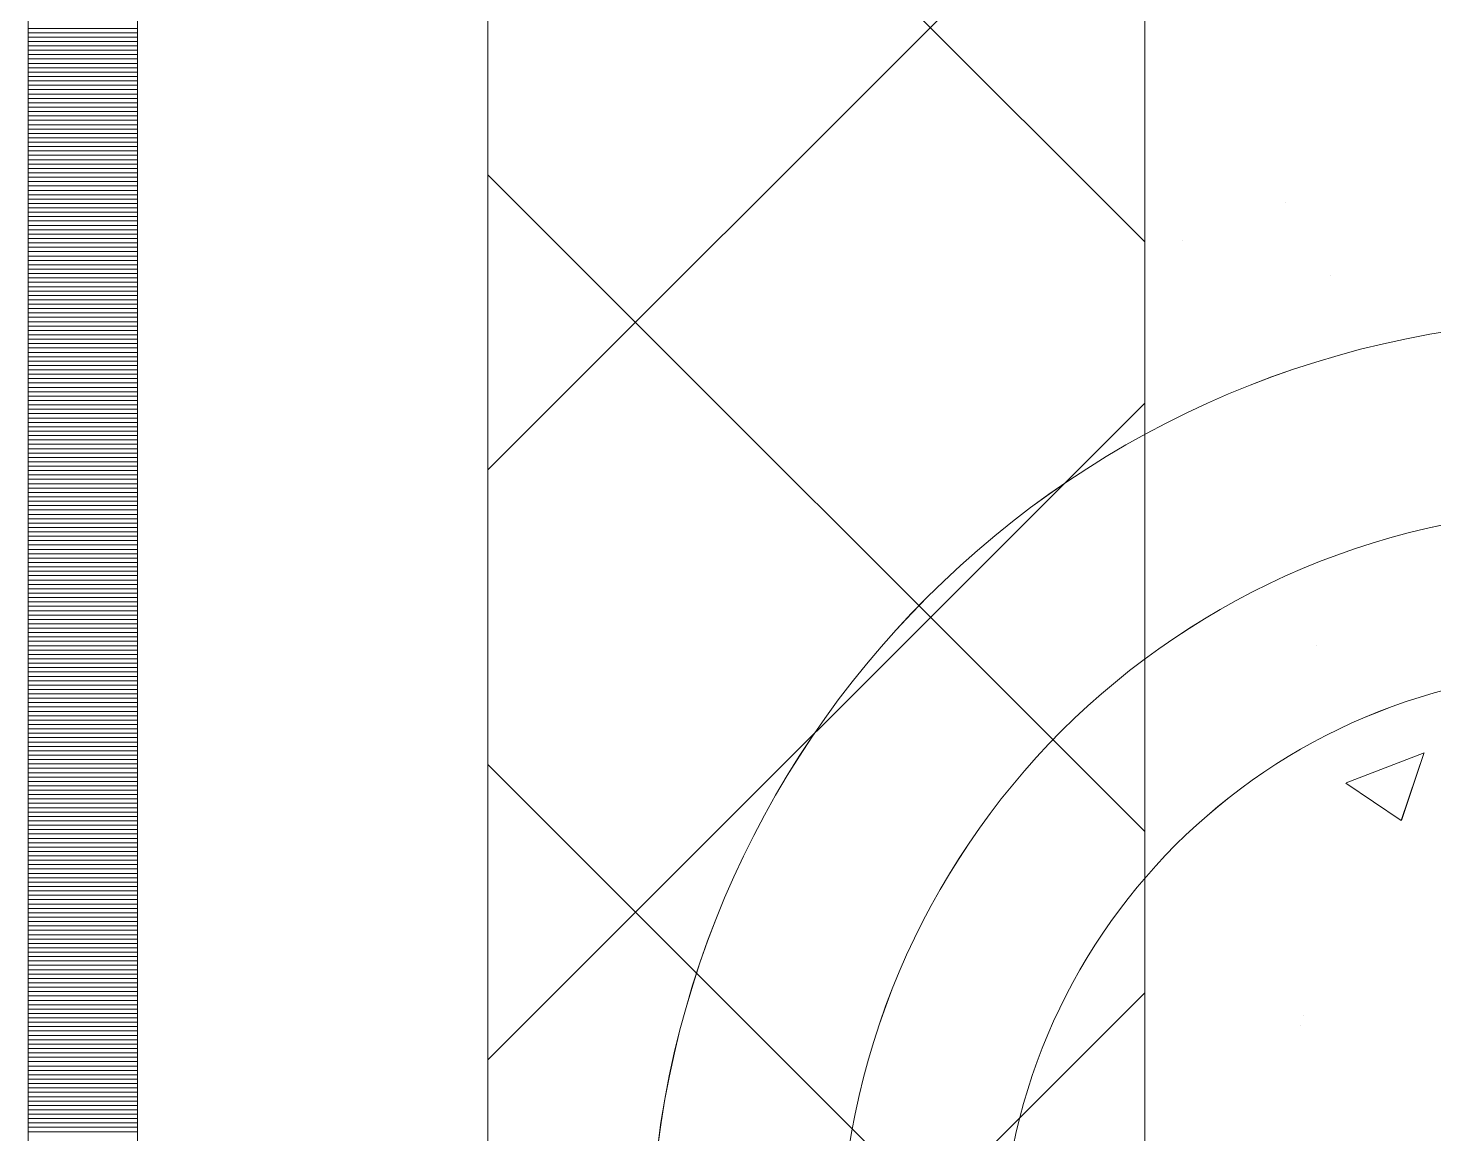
# Model space of a CAD drawing. Header units: millimetres. Extents: x 470010 to 1231400, y -134005 to 421770.
# Drawn here: x 672518.6 to 672839.6, y -58539 to -58286.4 of the extents above; entities that cross this region are included whole.
import ezdxf
from ezdxf.enums import TextEntityAlignment as Align

# ---------------------------------------------------------------- set-up
doc = ezdxf.new("R2010")
doc.units = ezdxf.units.MM
doc.linetypes.add('DASHED', pattern=[19.05, 12.7, -6.35])
doc.layers.get('Defpoints').update_dxf_attribs({"color": 140})
doc.layers.add('АР_Делит', color=120, linetype='Continuous', lineweight=0, plot=False)
for name, color, linetype, lineweight in [('АР_Стены ПЕНОблок', 52, 'Continuous', 20), ('АР_Тонкая', 254, 'Continuous', 5), ('АР_Утеплитель', 31, 'Continuous', 0), ('АР_Штриховка', 8, 'Continuous', 0)]:
    doc.layers.add(name, color=color, linetype=linetype, lineweight=lineweight)
doc.layers.add('РД_Оси_100', color=7, linetype='Continuous', lineweight=0, true_color=0x525252)
doc.styles.add('style1', font='ARIALN.TTF')

# ---------------------------------------------------------------- blocks, each defined once
blk = doc.blocks.new('СОШ_2200_АР_ОСИ_М100_28.05.24')
at = {"layer": 'АР_Делит', "color": 251, "linetype": 'DASHED', "true_color": 0x636466}
blk.add_lwpolyline([(114955, 135155), (114955, -355), (93595.036, -355), (93595.036, 13855), (94145, 13855), (94145, 68320), (66055, 68320), (66055, 13857.73), (83455, 13857.73), (83455, -355), (45245, -355), (45245, 13145), (44695, 13145), (44695, 26755), (45245, 26755), (45245, 68320), (20455, 68320), (20455, 26755), (27955, 26755), (27955, 13145), (-355, 13145), (-355, 100855)], dxfattribs=at)
blk = doc.blocks.new('A$C9108343f')
at = {"layer": 'АР_Делит', "color": 18, "true_color": 0x000000}
for radius in [216.34, 173.04, 136.21]:
    blk.add_circle((7158.34, 41796.92), radius, dxfattribs=at)
at = {"layer": 'АР_Стены ПЕНОблок', "color": 18, "linetype": 'Continuous', "lineweight": 20, "true_color": 0x000000}
blk.add_line((7054.96, 97555), (7054.96, 21355), dxfattribs=at)
at = {"layer": 'АР_Тонкая', "color": 18, "linetype": 'Continuous', "lineweight": 5, "true_color": 0x000000}
for p, q in [((6799.96, 97555), (6799.96, 21355)), ((6824.96, 97555), (6824.96, 21355)), ((6824.96, 21355), (6824.96, 97555)), ((6904.96, 21355), (6904.96, 97555))]:
    blk.add_line(p, q, dxfattribs=at)
at = {"layer": 'АР_Утеплитель', "color": 18, "linetype": 'Continuous', "lineweight": 0, "true_color": 0x000000}
for p, q in [((6904.96, 97555), (6904.96, 21355)), ((7054.96, 21355), (7054.96, 97555))]:
    blk.add_line(p, q, dxfattribs=at)
at = {"layer": 'АР_Штриховка', "color": 18, "linetype": 'Continuous', "lineweight": 0, "true_color": 0x000000}
for p, q in [((7054.96, 42031.02), (6904.96, 42181.02)), ((6904.96, 41978.88), (7054.96, 42128.88)), ((6799.96, 42079.75), (6824.96, 42079.75)), ((6799.96, 42078.75), (6824.96, 42078.75)), ((6799.96, 42077.75), (6824.96, 42077.75)), ((6799.96, 42076.75), (6824.96, 42076.75)), ((6799.96, 42075.75), (6824.96, 42075.75)), ((6799.96, 42074.75), (6824.96, 42074.75)), ((6799.96, 42073.75), (6824.96, 42073.75)), ((6799.96, 42072.75), (6824.96, 42072.75)), ((6799.96, 42071.75), (6824.96, 42071.75)), ((6799.96, 42070.75), (6824.96, 42070.75)), ((6799.96, 42069.75), (6824.96, 42069.75)), ((6799.96, 42068.75), (6824.96, 42068.75)), ((6799.96, 42067.75), (6824.96, 42067.75)), ((6799.96, 42066.75), (6824.96, 42066.75)), ((6799.96, 42065.75), (6824.96, 42065.75)), ((6799.96, 42064.75), (6824.96, 42064.75)), ((6799.96, 42063.75), (6824.96, 42063.75)), ((6799.96, 42062.75), (6824.96, 42062.75)), ((6799.96, 42061.75), (6824.96, 42061.75)), ((6799.96, 42060.75), (6824.96, 42060.75)), ((6799.96, 42059.75), (6824.96, 42059.75)), ((6799.96, 42058.75), (6824.96, 42058.75)), ((6799.96, 42057.75), (6824.96, 42057.75)), ((6799.96, 42056.75), (6824.96, 42056.75)), ((6799.96, 42055.75), (6824.96, 42055.75)), ((6799.96, 42054.75), (6824.96, 42054.75)), ((6799.96, 42053.75), (6824.96, 42053.75)), ((6799.96, 42052.75), (6824.96, 42052.75)), ((6799.96, 42051.75), (6824.96, 42051.75)), ((6799.96, 42050.75), (6824.96, 42050.75)), ((6799.96, 42049.75), (6824.96, 42049.75)), ((6799.96, 42048.75), (6824.96, 42048.75)), ((6799.96, 42047.75), (6824.96, 42047.75)), ((6799.96, 42046.75), (6824.96, 42046.75)), ((6799.96, 42045.75), (6824.96, 42045.75)), ((6799.96, 42044.75), (6824.96, 42044.75)), ((7054.96, 41896.31), (6904.96, 42046.31)), ((6799.96, 42043.75), (6824.96, 42043.75)), ((6799.96, 42042.75), (6824.96, 42042.75)), ((6799.96, 42041.75), (6824.96, 42041.75)), ((6799.96, 42040.75), (6824.96, 42040.75)), ((6799.96, 42039.75), (6824.96, 42039.75)), ((6799.96, 42038.75), (6824.96, 42038.75)), ((7087.16, 42039.99), (7087.16, 42039.99)), ((6799.96, 42037.75), (6824.96, 42037.75)), ((6799.96, 42036.75), (6824.96, 42036.75)), ((6799.96, 42035.75), (6824.96, 42035.75)), ((6799.96, 42034.75), (6824.96, 42034.75)), ((6799.96, 42033.75), (6824.96, 42033.75)), ((6799.96, 42032.75), (6824.96, 42032.75)), ((6799.96, 42031.75), (6824.96, 42031.75)), ((6799.96, 42030.75), (6824.96, 42030.75)), ((6799.96, 42029.75), (6824.96, 42029.75)), ((6799.96, 42028.75), (6824.96, 42028.75)), ((7063.68, 42031.24), (7063.68, 42031.24)), ((6799.96, 42027.75), (6824.96, 42027.75)), ((6799.96, 42026.75), (6824.96, 42026.75)), ((6799.96, 42025.75), (6824.96, 42025.75)), ((6799.96, 42024.75), (6824.96, 42024.75)), ((6799.96, 42023.75), (6824.96, 42023.75)), ((6799.96, 42022.75), (6824.96, 42022.75)), ((7097.37, 42023.3), (7097.37, 42023.3)), ((6799.96, 42021.75), (6824.96, 42021.75)), ((6799.96, 42020.75), (6824.96, 42020.75)), ((6799.96, 42019.75), (6824.96, 42019.75)), ((6799.96, 42018.75), (6824.96, 42018.75)), ((6799.96, 42017.75), (6824.96, 42017.75)), ((6799.96, 42016.75), (6824.96, 42016.75)), ((6799.96, 42015.75), (6824.96, 42015.75)), ((6799.96, 42014.75), (6824.96, 42014.75)), ((6799.96, 42013.75), (6824.96, 42013.75)), ((6799.96, 42012.75), (6824.96, 42012.75)), ((6799.96, 42011.75), (6824.96, 42011.75)), ((6799.96, 42010.75), (6824.96, 42010.75)), ((6799.96, 42009.75), (6824.96, 42009.75)), ((6799.96, 42008.75), (6824.96, 42008.75)), ((6799.96, 42007.75), (6824.96, 42007.75)), ((6799.96, 42006.75), (6824.96, 42006.75)), ((6799.96, 42005.75), (6824.96, 42005.75)), ((6799.96, 42004.75), (6824.96, 42004.75)), ((6799.96, 42003.75), (6824.96, 42003.75)), ((6799.96, 42002.75), (6824.96, 42002.75)), ((6799.96, 42001.75), (6824.96, 42001.75)), ((6799.96, 42000.75), (6824.96, 42000.75)), ((6799.96, 41999.75), (6824.96, 41999.75)), ((6799.96, 41998.75), (6824.96, 41998.75)), ((6799.96, 41997.75), (6824.96, 41997.75)), ((6799.96, 41996.75), (6824.96, 41996.75)), ((6799.96, 41995.75), (6824.96, 41995.75)), ((6799.96, 41994.75), (6824.96, 41994.75)), ((6799.96, 41993.75), (6824.96, 41993.75)), ((6904.96, 41844.18), (7054.96, 41994.18)), ((6799.96, 41992.75), (6824.96, 41992.75)), ((6799.96, 41991.75), (6824.96, 41991.75)), ((6799.96, 41990.75), (6824.96, 41990.75)), ((6799.96, 41989.75), (6824.96, 41989.75)), ((6799.96, 41988.75), (6824.96, 41988.75)), ((6799.96, 41987.75), (6824.96, 41987.75)), ((6799.96, 41986.75), (6824.96, 41986.75)), ((6799.96, 41985.75), (6824.96, 41985.75)), ((6799.96, 41984.75), (6824.96, 41984.75)), ((6799.96, 41983.75), (6824.96, 41983.75)), ((6799.96, 41982.75), (6824.96, 41982.75)), ((6799.96, 41981.75), (6824.96, 41981.75)), ((6799.96, 41980.75), (6824.96, 41980.75)), ((6799.96, 41979.75), (6824.96, 41979.75)), ((6799.96, 41978.75), (6824.96, 41978.75)), ((6799.96, 41977.75), (6824.96, 41977.75)), ((6799.96, 41976.75), (6824.96, 41976.75)), ((6799.96, 41975.75), (6824.96, 41975.75)), ((6799.96, 41974.75), (6824.96, 41974.75)), ((6799.96, 41973.75), (6824.96, 41973.75)), ((6799.96, 41972.75), (6824.96, 41972.75)), ((6799.96, 41971.75), (6824.96, 41971.75)), ((6799.96, 41970.75), (6824.96, 41970.75)), ((6799.96, 41969.75), (6824.96, 41969.75)), ((6799.96, 41968.75), (6824.96, 41968.75)), ((6799.96, 41967.75), (6824.96, 41967.75)), ((6799.96, 41966.75), (6824.96, 41966.75)), ((6799.96, 41965.75), (6824.96, 41965.75)), ((6799.96, 41964.75), (6824.96, 41964.75)), ((6799.96, 41963.75), (6824.96, 41963.75)), ((6799.96, 41962.75), (6824.96, 41962.75)), ((6799.96, 41961.75), (6824.96, 41961.75)), ((6799.96, 41960.75), (6824.96, 41960.75)), ((6799.96, 41959.75), (6824.96, 41959.75)), ((6799.96, 41958.75), (6824.96, 41958.75)), ((6799.96, 41957.75), (6824.96, 41957.75)), ((6799.96, 41956.75), (6824.96, 41956.75)), ((6799.96, 41955.75), (6824.96, 41955.75)), ((6799.96, 41954.75), (6824.96, 41954.75)), ((6799.96, 41953.75), (6824.96, 41953.75)), ((6799.96, 41952.75), (6824.96, 41952.75)), ((6799.96, 41951.75), (6824.96, 41951.75)), ((6799.96, 41950.75), (6824.96, 41950.75)), ((6799.96, 41949.75), (6824.96, 41949.75)), ((6799.96, 41948.75), (6824.96, 41948.75)), ((6799.96, 41947.75), (6824.96, 41947.75)), ((6799.96, 41946.75), (6824.96, 41946.75)), ((6799.96, 41945.75), (6824.96, 41945.75)), ((6799.96, 41944.75), (6824.96, 41944.75)), ((6799.96, 41943.75), (6824.96, 41943.75)), ((6799.96, 41942.75), (6824.96, 41942.75)), ((6799.96, 41941.75), (6824.96, 41941.75)), ((6799.96, 41940.75), (6824.96, 41940.75)), ((6799.96, 41939.75), (6824.96, 41939.75)), ((6799.96, 41938.75), (6824.96, 41938.75)), ((7094.28, 41938.74), (7094.28, 41938.74)), ((6799.96, 41937.75), (6824.96, 41937.75)), ((6799.96, 41936.75), (6824.96, 41936.75)), ((6799.96, 41935.75), (6824.96, 41935.75)), ((6799.96, 41934.75), (6824.96, 41934.75)), ((6799.96, 41933.75), (6824.96, 41933.75)), ((6799.96, 41932.75), (6824.96, 41932.75)), ((6799.96, 41931.75), (6824.96, 41931.75)), ((6799.96, 41930.75), (6824.96, 41930.75)), ((6799.96, 41929.75), (6824.96, 41929.75)), ((6799.96, 41928.75), (6824.96, 41928.75)), ((6799.96, 41927.75), (6824.96, 41927.75)), ((6799.96, 41926.75), (6824.96, 41926.75)), ((6799.96, 41925.75), (6824.96, 41925.75)), ((6799.96, 41924.75), (6824.96, 41924.75)), ((6799.96, 41923.75), (6824.96, 41923.75)), ((6799.96, 41922.75), (6824.96, 41922.75)), ((6799.96, 41921.75), (6824.96, 41921.75)), ((6799.96, 41920.75), (6824.96, 41920.75)), ((6799.96, 41919.75), (6824.96, 41919.75)), ((6799.96, 41918.75), (6824.96, 41918.75)), ((6799.96, 41917.75), (6824.96, 41917.75)), ((6799.96, 41916.75), (6824.96, 41916.75)), ((6799.96, 41915.75), (6824.96, 41915.75)), ((6799.96, 41914.75), (6824.96, 41914.75)), ((6799.96, 41913.75), (6824.96, 41913.75)), ((6799.96, 41912.75), (6824.96, 41912.75)), ((7100.99, 41907.46), (7118.77, 41914.29)), ((7113.57, 41898.8), (7118.72, 41914.15)), ((6799.96, 41911.75), (6824.96, 41911.75)), ((6799.96, 41910.75), (6824.96, 41910.75)), ((6799.96, 41909.75), (6824.96, 41909.75)), ((7054.96, 41761.61), (6904.96, 41911.61)), ((6799.96, 41908.75), (6824.96, 41908.75)), ((6799.96, 41907.75), (6824.96, 41907.75)), ((6799.96, 41906.75), (6824.96, 41906.75)), ((7100.93, 41907.33), (7113.56, 41898.81)), ((6799.96, 41905.75), (6824.96, 41905.75)), ((6799.96, 41904.75), (6824.96, 41904.75)), ((6799.96, 41903.75), (6824.96, 41903.75)), ((6799.96, 41902.75), (6824.96, 41902.75)), ((6799.96, 41901.75), (6824.96, 41901.75)), ((6799.96, 41900.75), (6824.96, 41900.75)), ((6799.96, 41899.75), (6824.96, 41899.75)), ((6799.96, 41898.75), (6824.96, 41898.75)), ((6799.96, 41897.75), (6824.96, 41897.75)), ((6799.96, 41896.75), (6824.96, 41896.75)), ((6799.96, 41895.75), (6824.96, 41895.75)), ((6799.96, 41894.75), (6824.96, 41894.75)), ((6799.96, 41893.75), (6824.96, 41893.75)), ((6799.96, 41892.75), (6824.96, 41892.75)), ((6799.96, 41891.75), (6824.96, 41891.75)), ((6799.96, 41890.75), (6824.96, 41890.75)), ((6799.96, 41889.75), (6824.96, 41889.75)), ((6799.96, 41888.75), (6824.96, 41888.75)), ((6799.96, 41887.75), (6824.96, 41887.75)), ((6799.96, 41886.75), (6824.96, 41886.75)), ((6799.96, 41885.75), (6824.96, 41885.75)), ((6799.96, 41884.75), (6824.96, 41884.75)), ((6799.96, 41883.75), (6824.96, 41883.75)), ((6799.96, 41882.75), (6824.96, 41882.75)), ((6799.96, 41881.75), (6824.96, 41881.75)), ((6799.96, 41880.75), (6824.96, 41880.75)), ((6799.96, 41879.75), (6824.96, 41879.75)), ((6799.96, 41878.75), (6824.96, 41878.75)), ((6799.96, 41877.75), (6824.96, 41877.75)), ((6799.96, 41876.75), (6824.96, 41876.75)), ((6799.96, 41875.75), (6824.96, 41875.75)), ((6799.96, 41874.75), (6824.96, 41874.75)), ((6799.96, 41873.75), (6824.96, 41873.75)), ((6799.96, 41872.75), (6824.96, 41872.75)), ((6799.96, 41871.75), (6824.96, 41871.75)), ((6799.96, 41870.75), (6824.96, 41870.75)), ((6799.96, 41869.75), (6824.96, 41869.75)), ((6799.96, 41868.75), (6824.96, 41868.75)), ((6799.96, 41867.75), (6824.96, 41867.75)), ((6799.96, 41866.75), (6824.96, 41866.75)), ((6799.96, 41865.75), (6824.96, 41865.75)), ((6799.96, 41864.75), (6824.96, 41864.75)), ((6799.96, 41863.75), (6824.96, 41863.75)), ((6799.96, 41862.75), (6824.96, 41862.75)), ((6799.96, 41861.75), (6824.96, 41861.75)), ((6799.96, 41860.75), (6824.96, 41860.75)), ((6799.96, 41859.75), (6824.96, 41859.75)), ((6799.96, 41858.75), (6824.96, 41858.75)), ((6904.96, 41709.47), (7054.96, 41859.47)), ((6799.96, 41857.75), (6824.96, 41857.75)), ((6799.96, 41856.75), (6824.96, 41856.75)), ((6799.96, 41855.75), (6824.96, 41855.75)), ((6799.96, 41854.75), (6824.96, 41854.75)), ((6799.96, 41853.75), (6824.96, 41853.75)), ((6799.96, 41852.75), (6824.96, 41852.75)), ((6799.96, 41851.75), (6824.96, 41851.75)), ((7090.46, 41852), (7090.46, 41852)), ((7091.19, 41854.19), (7091.19, 41854.19)), ((6799.96, 41850.75), (6824.96, 41850.75)), ((6799.96, 41849.75), (6824.96, 41849.75)), ((6799.96, 41848.75), (6824.96, 41848.75)), ((6799.96, 41847.75), (6824.96, 41847.75)), ((6799.96, 41846.75), (6824.96, 41846.75)), ((6799.96, 41845.75), (6824.96, 41845.75)), ((6799.96, 41844.75), (6824.96, 41844.75)), ((6799.96, 41843.75), (6824.96, 41843.75)), ((6799.96, 41842.75), (6824.96, 41842.75)), ((6799.96, 41841.75), (6824.96, 41841.75)), ((6799.96, 41840.75), (6824.96, 41840.75)), ((6799.96, 41839.75), (6824.96, 41839.75)), ((6799.96, 41838.75), (6824.96, 41838.75)), ((6799.96, 41837.75), (6824.96, 41837.75)), ((6799.96, 41836.75), (6824.96, 41836.75)), ((6799.96, 41835.75), (6824.96, 41835.75)), ((6799.96, 41834.75), (6824.96, 41834.75)), ((6799.96, 41833.75), (6824.96, 41833.75)), ((6799.96, 41832.75), (6824.96, 41832.75)), ((6799.96, 41831.75), (6824.96, 41831.75)), ((6799.96, 41830.75), (6824.96, 41830.75)), ((6799.96, 41829.75), (6824.96, 41829.75)), ((6799.96, 41828.75), (6824.96, 41828.75)), ((6799.96, 41827.75), (6824.96, 41827.75))]:
    blk.add_line(p, q, dxfattribs=at)
at = {"layer": 'РД_Оси_100'}
blk.add_blockref('СОШ_2200_АР_ОСИ_М100_28.05.24', (7154.96, 6755), dxfattribs=at)
at = {"layer": 'Defpoints', "color": 18, "true_color": 0x000000, "style": 'style1'}
for p in [(143949.34, 316089.12), (143974.98, 281639.5), (143890.4, 273244.71), (143839.99, 264276.81), (143967.75, 254892.38), (12251.96, 104178.14), (12382.58, 96023.14)]:
    blk.add_attdef('АР-ПОМЕЩЕНИЕ:НАИМЕНОВАНИЕ', text='', height=100, dxfattribs=at).set_placement(p, align=Align.MIDDLE)
at = {"layer": 'Defpoints', "color": 18, "true_color": 0x000000, "style": 'style1', "flags": 8}
for p in [(143951.3, 279099.09), (143848.34, 269251.11), (143875.33, 260094.25), (144049.74, 250824.7), (163419.28, 238153.36), (155897.46, 237965.97), (183037.2, 237965.97), (143342.94, 237876.19)]:
    blk.add_attdef('АР-ПОМЕЩЕНИЕ:НАИМЕНОВАНИЕ', text='', height=100, dxfattribs=at).set_placement(p, align=Align.MIDDLE)

msp = doc.modelspace()

# ---------------------------------------------------------------- linework, layer by layer
at = {"layer": 'АР_Делит', "color": 18, "true_color": 0x000000}
for radius in [216.336, 173.036, 136.212]:
    msp.add_circle((672876.957, -58569.322), radius, dxfattribs=at)
at = {"layer": 'АР_Стены ПЕНОблок', "color": 18, "linetype": 'Continuous', "lineweight": 20, "true_color": 0x000000}
msp.add_line((672773.57, -2811.242), (672773.57, -79011.242), dxfattribs=at)
at = {"layer": 'АР_Тонкая', "color": 18, "linetype": 'Continuous', "lineweight": 5, "true_color": 0x000000}
for p, q in [((672518.57, -2811.242), (672518.57, -79011.242)), ((672543.57, -2811.242), (672543.57, -79011.242)), ((672543.57, -79011.242), (672543.57, -2811.242)), ((672623.57, -79011.242), (672623.57, -2811.242))]:
    msp.add_line(p, q, dxfattribs=at)
at = {"layer": 'АР_Утеплитель', "color": 18, "linetype": 'Continuous', "lineweight": 0, "true_color": 0x000000}
for p, q in [((672623.57, -2811.242), (672623.57, -79011.242)), ((672773.57, -79011.242), (672773.57, -2811.242))]:
    msp.add_line(p, q, dxfattribs=at)
at = {"layer": 'АР_Штриховка', "color": 18, "linetype": 'Continuous', "lineweight": 0, "true_color": 0x000000}
for p, q in [((672773.57, -58335.225), (672623.57, -58185.225)), ((672623.57, -58387.362), (672773.57, -58237.362)), ((672518.57, -58286.492), (672543.57, -58286.492)), ((672518.57, -58287.492), (672543.57, -58287.492)), ((672518.57, -58288.492), (672543.57, -58288.492)), ((672518.57, -58289.492), (672543.57, -58289.492)), ((672518.57, -58290.492), (672543.57, -58290.492)), ((672518.57, -58291.492), (672543.57, -58291.492)), ((672518.57, -58292.492), (672543.57, -58292.492)), ((672518.57, -58293.492), (672543.57, -58293.492)), ((672518.57, -58294.492), (672543.57, -58294.492)), ((672518.57, -58295.492), (672543.57, -58295.492)), ((672518.57, -58296.492), (672543.57, -58296.492)), ((672518.57, -58297.492), (672543.57, -58297.492)), ((672518.57, -58298.492), (672543.57, -58298.492)), ((672518.57, -58299.492), (672543.57, -58299.492)), ((672518.57, -58300.492), (672543.57, -58300.492)), ((672518.57, -58301.492), (672543.57, -58301.492)), ((672518.57, -58302.492), (672543.57, -58302.492)), ((672518.57, -58303.492), (672543.57, -58303.492)), ((672518.57, -58304.492), (672543.57, -58304.492)), ((672518.57, -58305.492), (672543.57, -58305.492)), ((672518.57, -58306.492), (672543.57, -58306.492)), ((672518.57, -58307.492), (672543.57, -58307.492)), ((672518.57, -58308.492), (672543.57, -58308.492)), ((672518.57, -58309.492), (672543.57, -58309.492)), ((672518.57, -58310.492), (672543.57, -58310.492)), ((672518.57, -58311.492), (672543.57, -58311.492)), ((672518.57, -58312.492), (672543.57, -58312.492)), ((672518.57, -58313.492), (672543.57, -58313.492)), ((672518.57, -58314.492), (672543.57, -58314.492)), ((672518.57, -58315.492), (672543.57, -58315.492)), ((672518.57, -58316.492), (672543.57, -58316.492)), ((672518.57, -58317.492), (672543.57, -58317.492)), ((672518.57, -58318.492), (672543.57, -58318.492)), ((672518.57, -58319.492), (672543.57, -58319.492)), ((672518.57, -58320.492), (672543.57, -58320.492)), ((672773.57, -58469.928), (672623.57, -58319.928)), ((672518.57, -58321.492), (672543.57, -58321.492)), ((672518.57, -58322.492), (672543.57, -58322.492)), ((672518.57, -58323.492), (672543.57, -58323.492)), ((672518.57, -58324.492), (672543.57, -58324.492)), ((672518.57, -58325.492), (672543.57, -58325.492)), ((672518.57, -58326.492), (672543.57, -58326.492)), ((672518.57, -58327.492), (672543.57, -58327.492)), ((672518.57, -58328.492), (672543.57, -58328.492)), ((672518.57, -58329.492), (672543.57, -58329.492)), ((672518.57, -58330.492), (672543.57, -58330.492)), ((672518.57, -58331.492), (672543.57, -58331.492)), ((672518.57, -58332.492), (672543.57, -58332.492)), ((672518.57, -58333.492), (672543.57, -58333.492)), ((672518.57, -58334.492), (672543.57, -58334.492)), ((672518.57, -58335.492), (672543.57, -58335.492)), ((672518.57, -58336.492), (672543.57, -58336.492)), ((672518.57, -58337.492), (672543.57, -58337.492)), ((672518.57, -58338.492), (672543.57, -58338.492)), ((672518.57, -58339.492), (672543.57, -58339.492)), ((672518.57, -58340.492), (672543.57, -58340.492)), ((672518.57, -58341.492), (672543.57, -58341.492)), ((672518.57, -58342.492), (672543.57, -58342.492)), ((672518.57, -58343.492), (672543.57, -58343.492)), ((672518.57, -58344.492), (672543.57, -58344.492)), ((672518.57, -58345.492), (672543.57, -58345.492)), ((672518.57, -58346.492), (672543.57, -58346.492)), ((672518.57, -58347.492), (672543.57, -58347.492)), ((672518.57, -58348.492), (672543.57, -58348.492)), ((672518.57, -58349.492), (672543.57, -58349.492)), ((672518.57, -58350.492), (672543.57, -58350.492)), ((672518.57, -58351.492), (672543.57, -58351.492)), ((672518.57, -58352.492), (672543.57, -58352.492)), ((672518.57, -58353.492), (672543.57, -58353.492)), ((672518.57, -58354.492), (672543.57, -58354.492)), ((672518.57, -58355.492), (672543.57, -58355.492)), ((672518.57, -58356.492), (672543.57, -58356.492)), ((672518.57, -58357.492), (672543.57, -58357.492)), ((672518.57, -58358.492), (672543.57, -58358.492)), ((672518.57, -58359.492), (672543.57, -58359.492)), ((672518.57, -58360.492), (672543.57, -58360.492)), ((672518.57, -58361.492), (672543.57, -58361.492)), ((672518.57, -58362.492), (672543.57, -58362.492)), ((672518.57, -58363.492), (672543.57, -58363.492)), ((672518.57, -58364.492), (672543.57, -58364.492)), ((672518.57, -58365.492), (672543.57, -58365.492)), ((672518.57, -58366.492), (672543.57, -58366.492)), ((672518.57, -58367.492), (672543.57, -58367.492)), ((672518.57, -58368.492), (672543.57, -58368.492)), ((672518.57, -58369.492), (672543.57, -58369.492)), ((672518.57, -58370.492), (672543.57, -58370.492)), ((672518.57, -58371.492), (672543.57, -58371.492)), ((672518.57, -58372.492), (672543.57, -58372.492)), ((672623.57, -58522.065), (672773.57, -58372.065)), ((672518.57, -58373.492), (672543.57, -58373.492)), ((672518.57, -58374.492), (672543.57, -58374.492)), ((672518.57, -58375.492), (672543.57, -58375.492)), ((672518.57, -58376.492), (672543.57, -58376.492)), ((672518.57, -58377.492), (672543.57, -58377.492)), ((672518.57, -58378.492), (672543.57, -58378.492)), ((672518.57, -58379.492), (672543.57, -58379.492)), ((672518.57, -58380.492), (672543.57, -58380.492)), ((672518.57, -58381.492), (672543.57, -58381.492)), ((672518.57, -58382.492), (672543.57, -58382.492)), ((672518.57, -58383.492), (672543.57, -58383.492)), ((672518.57, -58384.492), (672543.57, -58384.492)), ((672518.57, -58385.492), (672543.57, -58385.492)), ((672518.57, -58386.492), (672543.57, -58386.492)), ((672518.57, -58387.492), (672543.57, -58387.492)), ((672518.57, -58388.492), (672543.57, -58388.492)), ((672518.57, -58389.492), (672543.57, -58389.492)), ((672518.57, -58390.492), (672543.57, -58390.492)), ((672518.57, -58391.492), (672543.57, -58391.492)), ((672518.57, -58392.492), (672543.57, -58392.492)), ((672518.57, -58393.492), (672543.57, -58393.492)), ((672518.57, -58394.492), (672543.57, -58394.492)), ((672518.57, -58395.492), (672543.57, -58395.492)), ((672518.57, -58396.492), (672543.57, -58396.492)), ((672518.57, -58397.492), (672543.57, -58397.492)), ((672518.57, -58398.492), (672543.57, -58398.492)), ((672518.57, -58399.492), (672543.57, -58399.492)), ((672518.57, -58400.492), (672543.57, -58400.492)), ((672518.57, -58401.492), (672543.57, -58401.492)), ((672518.57, -58402.492), (672543.57, -58402.492)), ((672518.57, -58403.492), (672543.57, -58403.492)), ((672518.57, -58404.492), (672543.57, -58404.492)), ((672518.57, -58405.492), (672543.57, -58405.492)), ((672518.57, -58406.492), (672543.57, -58406.492)), ((672518.57, -58407.492), (672543.57, -58407.492)), ((672518.57, -58408.492), (672543.57, -58408.492)), ((672518.57, -58409.492), (672543.57, -58409.492)), ((672518.57, -58410.492), (672543.57, -58410.492)), ((672518.57, -58411.492), (672543.57, -58411.492)), ((672518.57, -58412.492), (672543.57, -58412.492)), ((672518.57, -58413.492), (672543.57, -58413.492)), ((672518.57, -58414.492), (672543.57, -58414.492)), ((672518.57, -58415.492), (672543.57, -58415.492)), ((672518.57, -58416.492), (672543.57, -58416.492)), ((672518.57, -58417.492), (672543.57, -58417.492)), ((672518.57, -58418.492), (672543.57, -58418.492)), ((672518.57, -58419.492), (672543.57, -58419.492)), ((672518.57, -58420.492), (672543.57, -58420.492)), ((672518.57, -58421.492), (672543.57, -58421.492)), ((672518.57, -58422.492), (672543.57, -58422.492)), ((672518.57, -58423.492), (672543.57, -58423.492)), ((672518.57, -58424.492), (672543.57, -58424.492)), ((672518.57, -58425.492), (672543.57, -58425.492)), ((672518.57, -58426.492), (672543.57, -58426.492)), ((672518.57, -58427.492), (672543.57, -58427.492)), ((672518.57, -58428.492), (672543.57, -58428.492)), ((672518.57, -58429.492), (672543.57, -58429.492)), ((672518.57, -58430.492), (672543.57, -58430.492)), ((672518.57, -58431.492), (672543.57, -58431.492)), ((672518.57, -58432.492), (672543.57, -58432.492)), ((672518.57, -58433.492), (672543.57, -58433.492)), ((672518.57, -58434.492), (672543.57, -58434.492)), ((672518.57, -58435.492), (672543.57, -58435.492)), ((672518.57, -58436.492), (672543.57, -58436.492)), ((672518.57, -58437.492), (672543.57, -58437.492)), ((672518.57, -58438.492), (672543.57, -58438.492)), ((672518.57, -58439.492), (672543.57, -58439.492)), ((672518.57, -58440.492), (672543.57, -58440.492)), ((672518.57, -58441.492), (672543.57, -58441.492)), ((672518.57, -58442.492), (672543.57, -58442.492)), ((672518.57, -58443.492), (672543.57, -58443.492)), ((672518.57, -58444.492), (672543.57, -58444.492)), ((672518.57, -58445.492), (672543.57, -58445.492)), ((672518.57, -58446.492), (672543.57, -58446.492)), ((672518.57, -58447.492), (672543.57, -58447.492)), ((672518.57, -58448.492), (672543.57, -58448.492)), ((672518.57, -58449.492), (672543.57, -58449.492)), ((672518.57, -58450.492), (672543.57, -58450.492)), ((672518.57, -58451.492), (672543.57, -58451.492)), ((672518.57, -58452.492), (672543.57, -58452.492)), ((672819.598, -58458.78), (672837.383, -58451.954)), ((672832.184, -58467.438), (672837.335, -58452.089)), ((672518.57, -58453.492), (672543.57, -58453.492)), ((672518.57, -58454.492), (672543.57, -58454.492)), ((672518.57, -58455.492), (672543.57, -58455.492)), ((672773.57, -58604.632), (672623.57, -58454.632)), ((672518.57, -58456.492), (672543.57, -58456.492)), ((672518.57, -58457.492), (672543.57, -58457.492)), ((672518.57, -58458.492), (672543.57, -58458.492)), ((672819.538, -58458.912), (672832.173, -58467.434)), ((672518.57, -58459.492), (672543.57, -58459.492)), ((672518.57, -58460.492), (672543.57, -58460.492)), ((672518.57, -58461.492), (672543.57, -58461.492)), ((672518.57, -58462.492), (672543.57, -58462.492)), ((672518.57, -58463.492), (672543.57, -58463.492)), ((672518.57, -58464.492), (672543.57, -58464.492)), ((672518.57, -58465.492), (672543.57, -58465.492)), ((672518.57, -58466.492), (672543.57, -58466.492)), ((672518.57, -58467.492), (672543.57, -58467.492)), ((672518.57, -58468.492), (672543.57, -58468.492)), ((672518.57, -58469.492), (672543.57, -58469.492)), ((672518.57, -58470.492), (672543.57, -58470.492)), ((672518.57, -58471.492), (672543.57, -58471.492)), ((672518.57, -58472.492), (672543.57, -58472.492)), ((672518.57, -58473.492), (672543.57, -58473.492)), ((672518.57, -58474.492), (672543.57, -58474.492)), ((672518.57, -58475.492), (672543.57, -58475.492)), ((672518.57, -58476.492), (672543.57, -58476.492)), ((672518.57, -58477.492), (672543.57, -58477.492)), ((672518.57, -58478.492), (672543.57, -58478.492)), ((672518.57, -58479.492), (672543.57, -58479.492)), ((672518.57, -58480.492), (672543.57, -58480.492)), ((672518.57, -58481.492), (672543.57, -58481.492)), ((672518.57, -58482.492), (672543.57, -58482.492)), ((672518.57, -58483.492), (672543.57, -58483.492)), ((672518.57, -58484.492), (672543.57, -58484.492)), ((672518.57, -58485.492), (672543.57, -58485.492)), ((672518.57, -58486.492), (672543.57, -58486.492)), ((672518.57, -58487.492), (672543.57, -58487.492)), ((672518.57, -58488.492), (672543.57, -58488.492)), ((672518.57, -58489.492), (672543.57, -58489.492)), ((672518.57, -58490.492), (672543.57, -58490.492)), ((672518.57, -58491.492), (672543.57, -58491.492)), ((672518.57, -58492.492), (672543.57, -58492.492)), ((672518.57, -58493.492), (672543.57, -58493.492)), ((672518.57, -58494.492), (672543.57, -58494.492)), ((672518.57, -58495.492), (672543.57, -58495.492)), ((672518.57, -58496.492), (672543.57, -58496.492)), ((672518.57, -58497.492), (672543.57, -58497.492)), ((672518.57, -58498.492), (672543.57, -58498.492)), ((672518.57, -58499.492), (672543.57, -58499.492)), ((672518.57, -58500.492), (672543.57, -58500.492)), ((672518.57, -58501.492), (672543.57, -58501.492)), ((672518.57, -58502.492), (672543.57, -58502.492)), ((672518.57, -58503.492), (672543.57, -58503.492)), ((672518.57, -58504.492), (672543.57, -58504.492)), ((672518.57, -58505.492), (672543.57, -58505.492)), ((672518.57, -58506.492), (672543.57, -58506.492)), ((672518.57, -58507.492), (672543.57, -58507.492)), ((672623.57, -58656.769), (672773.57, -58506.769)), ((672518.57, -58508.492), (672543.57, -58508.492)), ((672518.57, -58509.492), (672543.57, -58509.492)), ((672518.57, -58510.492), (672543.57, -58510.492)), ((672518.57, -58511.492), (672543.57, -58511.492)), ((672518.57, -58512.492), (672543.57, -58512.492)), ((672518.57, -58513.492), (672543.57, -58513.492)), ((672518.57, -58514.492), (672543.57, -58514.492)), ((672518.57, -58515.492), (672543.57, -58515.492)), ((672518.57, -58516.492), (672543.57, -58516.492)), ((672518.57, -58517.492), (672543.57, -58517.492)), ((672518.57, -58518.492), (672543.57, -58518.492)), ((672518.57, -58519.492), (672543.57, -58519.492)), ((672518.57, -58520.492), (672543.57, -58520.492)), ((672518.57, -58521.492), (672543.57, -58521.492)), ((672518.57, -58522.492), (672543.57, -58522.492)), ((672518.57, -58523.492), (672543.57, -58523.492)), ((672518.57, -58524.492), (672543.57, -58524.492)), ((672518.57, -58525.492), (672543.57, -58525.492)), ((672518.57, -58526.492), (672543.57, -58526.492)), ((672518.57, -58527.492), (672543.57, -58527.492)), ((672518.57, -58528.492), (672543.57, -58528.492)), ((672518.57, -58529.492), (672543.57, -58529.492)), ((672518.57, -58530.492), (672543.57, -58530.492)), ((672518.57, -58531.492), (672543.57, -58531.492)), ((672518.57, -58532.492), (672543.57, -58532.492)), ((672518.57, -58533.492), (672543.57, -58533.492)), ((672518.57, -58534.492), (672543.57, -58534.492)), ((672518.57, -58535.492), (672543.57, -58535.492)), ((672518.57, -58536.492), (672543.57, -58536.492)), ((672518.57, -58537.492), (672543.57, -58537.492)), ((672518.57, -58538.492), (672543.57, -58538.492))]:
    msp.add_line(p, q, dxfattribs=at)

# ---------------------------------------------------------------- block references
msp.add_blockref('A$C9108343f', (665718.612, -100366.242))
at = {"layer": 'РД_Оси_100'}
msp.add_blockref('СОШ_2200_АР_ОСИ_М100_28.05.24', (672873.57, -93611.242), dxfattribs=at)

doc.saveas('drawing.dxf')
